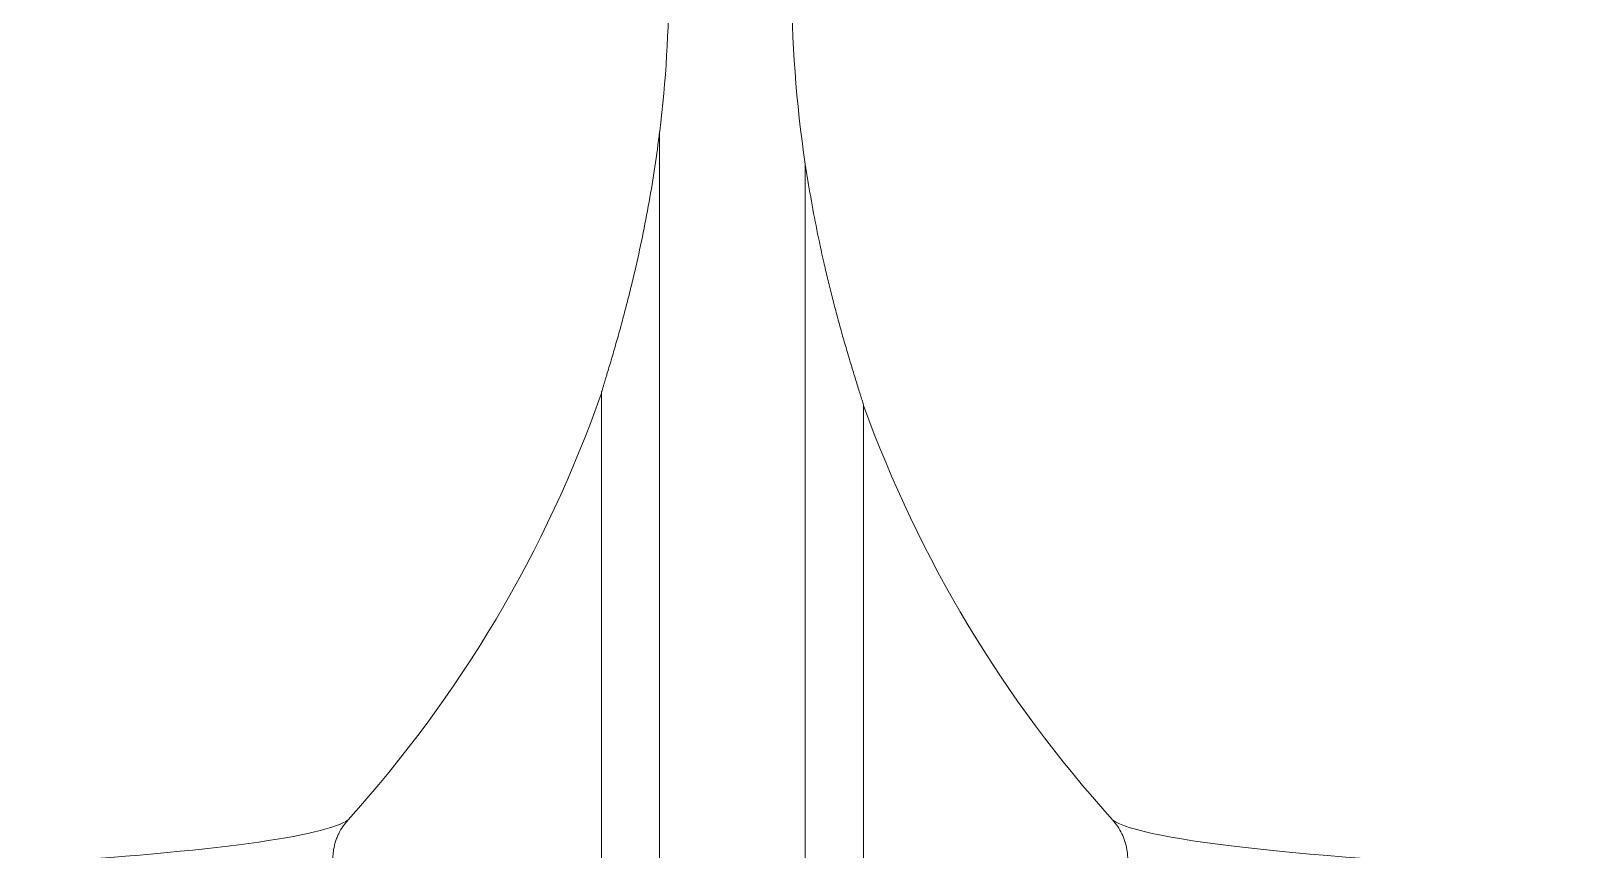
# Model space of a CAD drawing. Header units: millimetres. Extents: x 409 to 2276, y 1039 to 1674.
# Drawn here: x 1623.63 to 1650.36, y 1402.23 to 1416.27 of the extents above; entities that cross this region are included whole.
import ezdxf

# ---------------------------------------------------------------- set-up
doc = ezdxf.new("R2010")
doc.units = ezdxf.units.MM
doc.layers.add('粗实线层', color=7, linetype='Continuous', lineweight=35)

msp = doc.modelspace()

# ---------------------------------------------------------------- linework, layer by layer
at = {"layer": '粗实线层', "lineweight": 20}
for p, q in [((1634.414, 1414.55), (1634.414, 1401)), ((1636.914, 1401), (1636.914, 1413.99)), ((1633.414, 1410.062), (1633.414, 1401.07)), ((1637.914, 1401.07), (1637.914, 1409.848))]:
    msp.add_line(p, q, dxfattribs=at)
for centre, radius, start, end in [((1613.126, 1417.161), 21.448, 353.0079, 0), ((1658.126, 1417.161), 21.448, 180, 188.5024), ((1613.126, 1417.161), 21.494, 317.867, 340.7151), ((1658.126, 1417.161), 21.494, 199.8909, 222.133)]:
    msp.add_arc(centre, radius, start, end, dxfattribs=at)
for centre, start_param, end_param in [((1613.126, 1402.847), 5.427735, 6.18907), ((1658.126, 1402.847), 3.235708, 4.206043)]:
    msp.add_ellipse(centre, major_axis=(16.011, 0), ratio=0.069756, start_param=start_param, end_param=end_param, dxfattribs=at)
for points, knots in [([(1633.414, 1410.062), (1633.414, 1410.064), (1633.415, 1410.069), (1633.418, 1410.08), (1633.419, 1410.085), (1633.422, 1410.095), (1633.424, 1410.1), (1633.429, 1410.118), (1633.433, 1410.132), (1633.44, 1410.155), (1633.442, 1410.162), (1633.447, 1410.179), (1633.45, 1410.187), (1633.457, 1410.214), (1633.463, 1410.232), (1633.474, 1410.27), (1633.48, 1410.289), (1633.493, 1410.329), (1633.499, 1410.35), (1633.511, 1410.391), (1633.518, 1410.413), (1633.538, 1410.478), (1633.551, 1410.522), (1633.577, 1410.611), (1633.591, 1410.656), (1633.631, 1410.794), (1633.658, 1410.887), (1633.698, 1411.029), (1633.712, 1411.077), (1633.738, 1411.173), (1633.752, 1411.221), (1633.791, 1411.367), (1633.817, 1411.464), (1633.867, 1411.659), (1633.892, 1411.757), (1633.94, 1411.953), (1633.964, 1412.051), (1634.033, 1412.347), (1634.076, 1412.545), (1634.158, 1412.942), (1634.196, 1413.141), (1634.268, 1413.542), (1634.301, 1413.742), (1634.362, 1414.145), (1634.39, 1414.348), (1634.414, 1414.55)], [0, 0, 0, 0, 0.015625, 0.015625, 0.023438, 0.023438, 0.03125, 0.03125, 0.046875, 0.046875, 0.054688, 0.054688, 0.0625, 0.0625, 0.078125, 0.078125, 0.09375, 0.09375, 0.109375, 0.109375, 0.125, 0.125, 0.15625, 0.15625, 0.1875, 0.1875, 0.25, 0.25, 0.28125, 0.28125, 0.3125, 0.3125, 0.375, 0.375, 0.4375, 0.4375, 0.5, 0.5, 0.625, 0.625, 0.75, 0.75, 0.875, 0.875, 1, 1, 1, 1]), ([(1636.914, 1413.99), (1636.943, 1413.802), (1636.973, 1413.614), (1637.039, 1413.239), (1637.074, 1413.052), (1637.149, 1412.679), (1637.189, 1412.493), (1637.252, 1412.215), (1637.274, 1412.123), (1637.318, 1411.938), (1637.341, 1411.846), (1637.387, 1411.663), (1637.411, 1411.572), (1637.459, 1411.39), (1637.483, 1411.3), (1637.533, 1411.12), (1637.558, 1411.03), (1637.596, 1410.897), (1637.609, 1410.853), (1637.635, 1410.765), (1637.648, 1410.721), (1637.687, 1410.59), (1637.713, 1410.503), (1637.751, 1410.377), (1637.764, 1410.336), (1637.79, 1410.254), (1637.802, 1410.215), (1637.826, 1410.137), (1637.838, 1410.1), (1637.855, 1410.046), (1637.861, 1410.029), (1637.871, 1409.995), (1637.876, 1409.979), (1637.886, 1409.949), (1637.89, 1409.934), (1637.898, 1409.908), (1637.902, 1409.896), (1637.908, 1409.875), (1637.91, 1409.867), (1637.914, 1409.854), (1637.914, 1409.85), (1637.914, 1409.848)], [0, 0, 0, 0, 0.125, 0.125, 0.25, 0.25, 0.375, 0.375, 0.4375, 0.4375, 0.5, 0.5, 0.5625, 0.5625, 0.625, 0.625, 0.6875, 0.6875, 0.71875, 0.71875, 0.75, 0.75, 0.8125, 0.8125, 0.84375, 0.84375, 0.875, 0.875, 0.90625, 0.90625, 0.921875, 0.921875, 0.9375, 0.9375, 0.953125, 0.953125, 0.96875, 0.96875, 0.984375, 0.984375, 1, 1, 1, 1]), ([(1629.066, 1402.742), (1629.034, 1402.706), (1628.974, 1402.63), (1628.927, 1402.547), (1628.9, 1402.493), (1628.895, 1402.482), (1628.886, 1402.46), (1628.881, 1402.449), (1628.868, 1402.415), (1628.859, 1402.392), (1628.838, 1402.324), (1628.827, 1402.277), (1628.815, 1402.206), (1628.812, 1402.182), (1628.807, 1402.134), (1628.806, 1402.11), (1628.804, 1402.038), (1628.809, 1401.942), (1628.828, 1401.848), (1628.844, 1401.79), (1628.847, 1401.778), (1628.855, 1401.755), (1628.866, 1401.721), (1628.879, 1401.687), (1628.908, 1401.621), (1628.931, 1401.579), (1628.962, 1401.528), (1628.969, 1401.518), (1628.983, 1401.498), (1628.99, 1401.488), (1629.011, 1401.459), (1629.026, 1401.44), (1629.073, 1401.385), (1629.106, 1401.351), (1629.16, 1401.303), (1629.179, 1401.288), (1629.217, 1401.259), (1629.237, 1401.245), (1629.298, 1401.206), (1629.382, 1401.159), (1629.471, 1401.125), (1629.541, 1401.105), (1629.564, 1401.099), (1629.612, 1401.088), (1629.635, 1401.084), (1629.707, 1401.074), (1629.755, 1401.07), (1629.803, 1401.07)], [0, 0, 0, 0, 0.0625, 0.125, 0.125, 0.140625, 0.140625, 0.15625, 0.15625, 0.1875, 0.1875, 0.25, 0.25, 0.28125, 0.28125, 0.3125, 0.3125, 0.375, 0.4375, 0.4375, 0.453125, 0.453125, 0.46875, 0.5, 0.5, 0.5625, 0.5625, 0.578125, 0.578125, 0.59375, 0.59375, 0.625, 0.625, 0.6875, 0.6875, 0.71875, 0.71875, 0.75, 0.75, 0.8125, 0.875, 0.875, 0.90625, 0.90625, 0.9375, 0.9375, 1, 1, 1, 1]), ([(1641.45, 1401.07), (1641.498, 1401.07), (1641.594, 1401.077), (1641.687, 1401.098), (1641.745, 1401.115), (1641.757, 1401.118), (1641.78, 1401.126), (1641.791, 1401.13), (1641.825, 1401.143), (1641.847, 1401.152), (1641.913, 1401.182), (1641.954, 1401.205), (1642.015, 1401.244), (1642.034, 1401.258), (1642.073, 1401.287), (1642.092, 1401.303), (1642.146, 1401.35), (1642.213, 1401.419), (1642.27, 1401.496), (1642.322, 1401.578), (1642.344, 1401.621), (1642.383, 1401.708), (1642.399, 1401.754), (1642.415, 1401.812), (1642.418, 1401.823), (1642.423, 1401.847), (1642.426, 1401.859), (1642.433, 1401.894), (1642.437, 1401.918), (1642.446, 1401.989), (1642.448, 1402.037), (1642.447, 1402.109), (1642.446, 1402.133), (1642.441, 1402.181), (1642.438, 1402.205), (1642.426, 1402.277), (1642.404, 1402.37), (1642.368, 1402.459), (1642.326, 1402.546), (1642.302, 1402.588), (1642.249, 1402.668), (1642.219, 1402.706), (1642.186, 1402.742)], [0, 0, 0, 0, 0.0625, 0.125, 0.125, 0.140625, 0.140625, 0.15625, 0.15625, 0.1875, 0.1875, 0.25, 0.25, 0.28125, 0.28125, 0.3125, 0.3125, 0.375, 0.4375, 0.4375, 0.5, 0.5, 0.5625, 0.5625, 0.578125, 0.578125, 0.59375, 0.59375, 0.625, 0.625, 0.6875, 0.6875, 0.71875, 0.71875, 0.75, 0.75, 0.8125, 0.875, 0.875, 0.9375, 0.9375, 1, 1, 1, 1])]:
    msp.add_open_spline(points, degree=3, knots=knots, dxfattribs=at)

doc.saveas('drawing.dxf')
